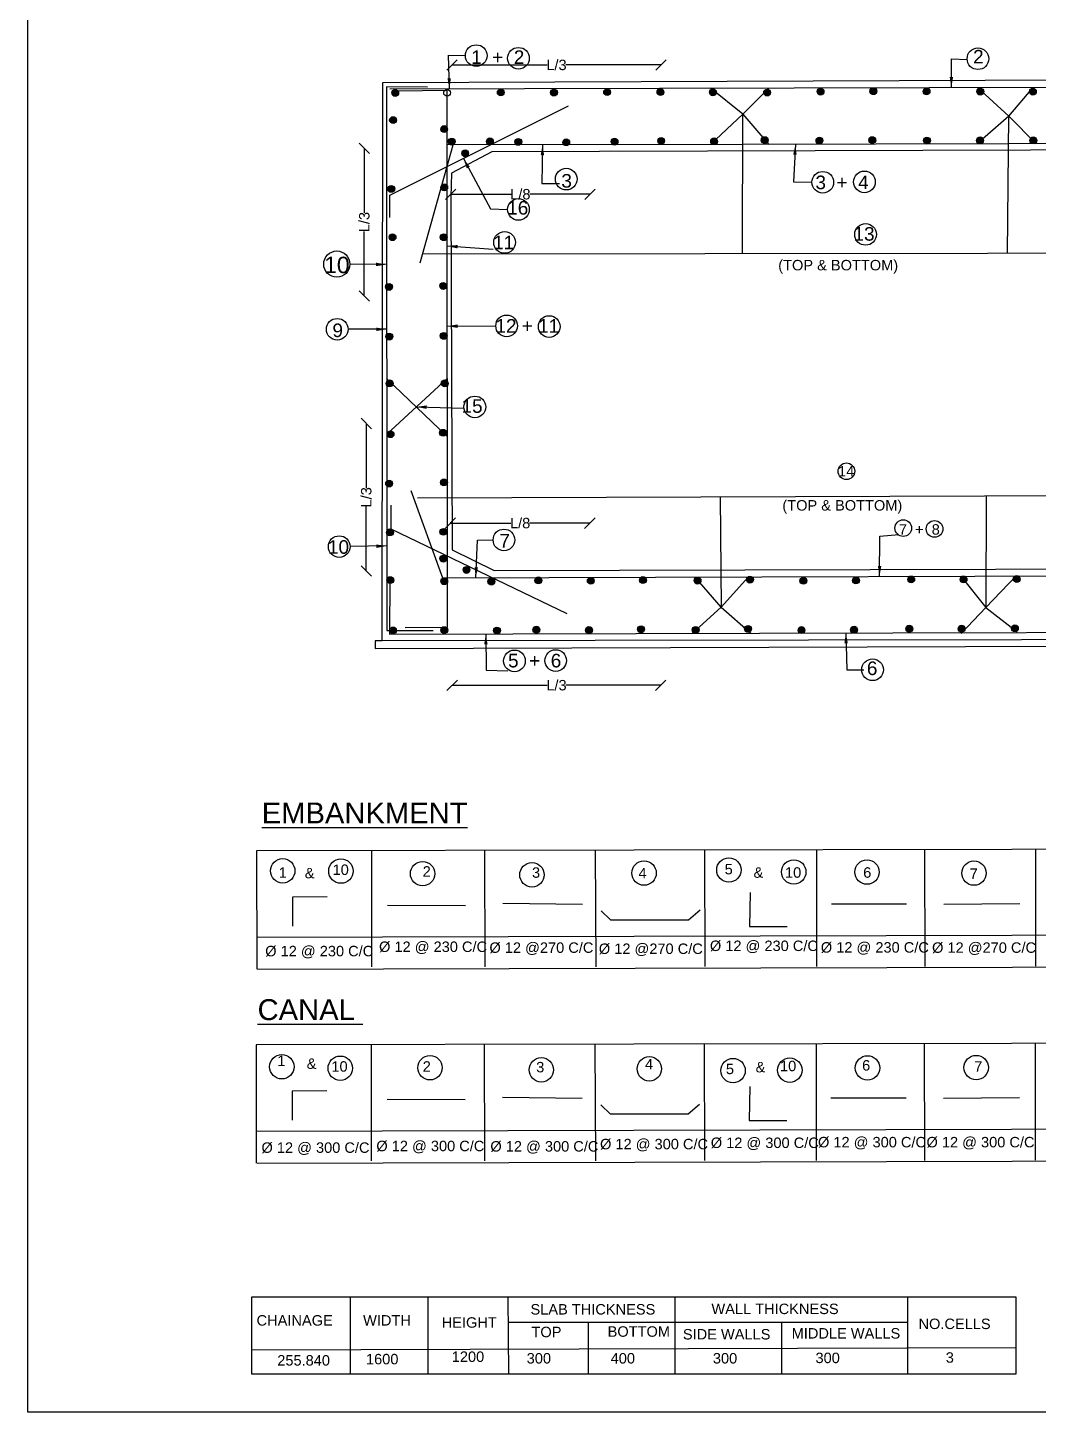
# Model space of a CAD drawing. Header units: millimetres. Extents: x 5124 to 3052219, y 2311 to 45584001.
# Drawn here: x 3038013 to 3042852, y 45573961 to 45580590 of the extents above; entities that cross this region are included whole.
import ezdxf

# ---------------------------------------------------------------- set-up
doc = ezdxf.new("R2010")
doc.units = ezdxf.units.MM
doc.header["$MEASUREMENT"] = 0
for name, color, linetype in [('DIMENSION', 7, 'Continuous'), ('DRAWING', 7, 'Continuous'), ('TEXT', 7, 'Continuous')]:
    doc.layers.add(name, color=color, linetype=linetype)
doc.styles.get("Standard").update_dxf_attribs({"font": 'arial.ttf', "height": 50})
doc.dimstyles.get("Standard").update_dxf_attribs({"dimtxt": 50, "dimasz": 50, "dimexe": 0.18, "dimexo": 0.0625, "dimgap": 0.09, "dimtad": 0, "dimdec": 0, "dimzin": 0, "dimdsep": 46, "dimtxsty": 'Standard', "dimblk": 'OBLIQUE', "dimcen": 0.09, "dimse1": 1, "dimse2": 1, "dimadec": 0, "dimazin": 0, "dimtfac": 1, "dimtdec": 0, "dimtofl": 0, "dimtmove": 0, "dimatfit": 3, "dimfxl": 1, "dimtolj": 1, "dimtzin": 0, "dimarcsym": 0})

# ---------------------------------------------------------------- blocks, each defined once
blk = doc.blocks.new('_Oblique')
at = {"color": 0, "linetype": 'ByBlock', "lineweight": -2}
blk.add_line((-0.5, -0.5), (0.5, 0.5), dxfattribs=at)
blk = doc.blocks.new('*D4')
at = {"layer": 'Defpoints', "color": 0, "transparency": 16777216}
for p in [(3040046, 45577443.3), (3041044.4, 45577441.8), (3041044.4, 45577440.4)]:
    blk.add_point(p, dxfattribs=at)
at = {"layer": 'DIMENSION', "color": 0, "lineweight": -2, "transparency": 16777216}
for p, q in [((3040046, 45577441.8), (3040500.7, 45577441.8)), ((3041044.4, 45577441.8), (3040589.7, 45577441.8))]:
    blk.add_line(p, q, dxfattribs=at)
at = {"layer": 'DIMENSION', "color": 0, "lineweight": -2, "transparency": 16777216, "xscale": 50, "yscale": 50, "zscale": 50, "rotation": 180}
blk.add_blockref('_Oblique', (3040046, 45577441.8), dxfattribs=at)
at = {"layer": 'DIMENSION', "color": 0, "lineweight": -2, "transparency": 16777216, "xscale": 50, "yscale": 50, "zscale": 50}
blk.add_blockref('_Oblique', (3041044.4, 45577441.8), dxfattribs=at)
at = {"layer": 'DIMENSION', "color": 0, "transparency": 16777216, "insert": (3040545.2, 45577441.8), "char_height": 50, "attachment_point": 5}
blk.add_mtext('\\A1;L/3', dxfattribs=at)
blk = doc.blocks.new('*D12')
at = {"layer": 'Defpoints', "color": 0, "transparency": 16777216}
for p in [(3040044.5, 45580402.4), (3041045.7, 45580411.1), (3041045.7, 45580406.2)]:
    blk.add_point(p, dxfattribs=at)
at = {"layer": 'DIMENSION', "color": 0, "lineweight": -2, "transparency": 16777216}
for p, q in [((3040044.5, 45580411.1), (3040500.6, 45580411.1)), ((3041045.7, 45580411.1), (3040589.6, 45580411.1))]:
    blk.add_line(p, q, dxfattribs=at)
at = {"layer": 'DIMENSION', "color": 0, "lineweight": -2, "transparency": 16777216, "xscale": 50, "yscale": 50, "zscale": 50, "rotation": 180}
blk.add_blockref('_Oblique', (3040044.5, 45580411.1), dxfattribs=at)
at = {"layer": 'DIMENSION', "color": 0, "lineweight": -2, "transparency": 16777216, "xscale": 50, "yscale": 50, "zscale": 50}
blk.add_blockref('_Oblique', (3041045.7, 45580411.1), dxfattribs=at)
at = {"layer": 'DIMENSION', "color": 0, "transparency": 16777216, "insert": (3040545.1, 45580411.1), "char_height": 50, "attachment_point": 5}
blk.add_mtext('\\A1;L/3', dxfattribs=at)
blk = doc.blocks.new('*D16')
at = {"layer": 'Defpoints', "color": 0, "transparency": 16777216}
for p in [(3039620.9, 45578694.9), (3039634.6, 45578694.9), (3039624.9, 45577988.2)]:
    blk.add_point(p, dxfattribs=at)
at = {"layer": 'DIMENSION', "color": 0, "lineweight": -2, "transparency": 16777216}
for p, q in [((3039634.6, 45578694.9), (3039634.6, 45578386)), ((3039634.6, 45577988.2), (3039634.6, 45578297.1))]:
    blk.add_line(p, q, dxfattribs=at)
at = {"layer": 'DIMENSION', "color": 0, "lineweight": -2, "transparency": 16777216, "xscale": 50, "yscale": 50, "zscale": 50}
for p, rotation in [((3039634.6, 45578694.9), 90), ((3039634.6, 45577988.2), 270)]:
    blk.add_blockref('_Oblique', p, dxfattribs=dict(at, rotation=rotation))
at = {"layer": 'DIMENSION', "color": 0, "transparency": 16777216, "insert": (3039634.6, 45578341.6), "char_height": 50, "attachment_point": 5, "rotation": 90}
blk.add_mtext('\\A1;L/3', dxfattribs=at)
blk = doc.blocks.new('*D17')
at = {"layer": 'Defpoints', "color": 0, "transparency": 16777216}
for p in [(3039611.5, 45580012.4), (3039625.2, 45580012.4), (3039615.5, 45579305.6)]:
    blk.add_point(p, dxfattribs=at)
at = {"layer": 'DIMENSION', "color": 0, "lineweight": -2, "transparency": 16777216}
for p, q in [((3039625.2, 45580012.4), (3039625.2, 45579703.5)), ((3039625.2, 45579305.6), (3039625.2, 45579614.5))]:
    blk.add_line(p, q, dxfattribs=at)
at = {"layer": 'DIMENSION', "color": 0, "lineweight": -2, "transparency": 16777216, "xscale": 50, "yscale": 50, "zscale": 50}
for p, rotation in [((3039625.2, 45580012.4), 90), ((3039625.2, 45579305.6), 270)]:
    blk.add_blockref('_Oblique', p, dxfattribs=dict(at, rotation=rotation))
at = {"layer": 'DIMENSION', "color": 0, "transparency": 16777216, "insert": (3039625.2, 45579659), "char_height": 50, "attachment_point": 5, "rotation": 90}
blk.add_mtext('\\A1;L/3', dxfattribs=at)
blk = doc.blocks.new('*D18')
at = {"layer": 'Defpoints', "color": 0, "transparency": 16777216}
for p in [(3040706.1, 45579792.2), (3040038.5, 45579776.8), (3040706.1, 45579779.3)]:
    blk.add_point(p, dxfattribs=at)
at = {"layer": 'DIMENSION', "color": 0, "lineweight": -2, "transparency": 16777216}
for p, q in [((3040038.5, 45579792.2), (3040327.8, 45579792.2)), ((3040706.1, 45579792.2), (3040416.9, 45579792.2))]:
    blk.add_line(p, q, dxfattribs=at)
at = {"layer": 'DIMENSION', "color": 0, "lineweight": -2, "transparency": 16777216, "xscale": 50, "yscale": 50, "zscale": 50, "rotation": 180}
blk.add_blockref('_Oblique', (3040038.5, 45579792.2), dxfattribs=at)
at = {"layer": 'DIMENSION', "color": 0, "lineweight": -2, "transparency": 16777216, "xscale": 50, "yscale": 50, "zscale": 50}
blk.add_blockref('_Oblique', (3040706.1, 45579792.2), dxfattribs=at)
at = {"layer": 'DIMENSION', "color": 0, "transparency": 16777216, "insert": (3040372.3, 45579792.2), "char_height": 50, "attachment_point": 5}
blk.add_mtext('\\A1;L/8', dxfattribs=at)
blk = doc.blocks.new('*D30')
at = {"layer": 'Defpoints', "color": 0, "transparency": 16777216}
for p in [(3040037.3, 45578202.5), (3040705, 45578217.8), (3040705, 45578205)]:
    blk.add_point(p, dxfattribs=at)
at = {"layer": 'DIMENSION', "color": 0, "lineweight": -2, "transparency": 16777216}
for p, q in [((3040037.3, 45578217.8), (3040326.6, 45578217.8)), ((3040705, 45578217.8), (3040415.7, 45578217.8))]:
    blk.add_line(p, q, dxfattribs=at)
at = {"layer": 'DIMENSION', "color": 0, "lineweight": -2, "transparency": 16777216, "xscale": 50, "yscale": 50, "zscale": 50, "rotation": 180}
blk.add_blockref('_Oblique', (3040037.3, 45578217.8), dxfattribs=at)
at = {"layer": 'DIMENSION', "color": 0, "lineweight": -2, "transparency": 16777216, "xscale": 50, "yscale": 50, "zscale": 50}
blk.add_blockref('_Oblique', (3040705, 45578217.8), dxfattribs=at)
at = {"layer": 'DIMENSION', "color": 0, "transparency": 16777216, "insert": (3040371.2, 45578217.8), "char_height": 50, "attachment_point": 5}
blk.add_mtext('\\A1;L/8', dxfattribs=at)

msp = doc.modelspace()

# ---------------------------------------------------------------- hatches: boundary and pattern name
at = {"layer": 'TEXT'}
for points in [[(3039789.4, 45580277.2, 1), (3039756.7, 45580277.2, 1)], [(3040294.8, 45580279.6, 1), (3040262.1, 45580279.6, 1)], [(3040549.4, 45580279, 1), (3040516.7, 45580279, 1)], [(3040804.3, 45580280.9, 1), (3040771.5, 45580280.9, 1)], [(3041059.6, 45580281.5, 1), (3041026.9, 45580281.5, 1)], [(3041310.4, 45580280.5, 1), (3041277.6, 45580280.5, 1)], [(3041570.2, 45580279, 1), (3041537.5, 45580279, 1)], [(3041826.1, 45580283.4, 1), (3041793.4, 45580283.4, 1)], [(3042079.1, 45580285.4, 1), (3042046.4, 45580285.4, 1)], [(3042333.8, 45580284.7, 1), (3042301, 45580284.7, 1)], [(3042590.8, 45580283.4, 1), (3042558.1, 45580283.4, 1)], [(3042842.7, 45580283.4, 1), (3042810, 45580283.4, 1)], [(3039779.3, 45580147, 1), (3039746.6, 45580147, 1)], [(3040023.9, 45580104.6, 1), (3039991.1, 45580104.6, 1)], [(3040059.8, 45580044.4, 1), (3040027.1, 45580044.4, 1)], [(3040242.6, 45580045.3, 1), (3040209.9, 45580045.3, 1)], [(3040379, 45580042.9, 1), (3040346.3, 45580042.9, 1)], [(3040608.3, 45580040.5, 1), (3040575.6, 45580040.5, 1)], [(3040839.6, 45580044.1, 1), (3040806.9, 45580044.1, 1)], [(3041062.9, 45580047.7, 1), (3041030.1, 45580047.7, 1)], [(3041316.3, 45580045.3, 1), (3041283.6, 45580045.3, 1)], [(3041558.9, 45580051.4, 1), (3041526.2, 45580051.4, 1)], [(3041820.8, 45580049, 1), (3041788.1, 45580049, 1)], [(3042073.7, 45580051.4, 1), (3042041, 45580051.4, 1)], [(3042335.6, 45580049, 1), (3042302.9, 45580049, 1)], [(3042589.7, 45580050.1, 1), (3042557, 45580050.1, 1)], [(3042844.8, 45580050.1, 1), (3042812, 45580050.1, 1)], [(3040124.4, 45579988.7, 1), (3040091.6, 45579988.7, 1)], [(3039770.7, 45579818, 1), (3039737.9, 45579818, 1)], [(3040024.1, 45579825.2, 1), (3039991.3, 45579825.2, 1)], [(3039776.7, 45579586.5, 1), (3039744, 45579586.5, 1)], [(3040021.7, 45579586.5, 1), (3039989, 45579586.5, 1)], [(3039759.7, 45579348.3, 1), (3039727, 45579348.3, 1)], [(3040019.2, 45579353.1, 1), (3039986.5, 45579353.1, 1)], [(3039761, 45579110.7, 1), (3039728.2, 45579110.7, 1)], [(3040021.6, 45579114.4, 1), (3039988.9, 45579114.4, 1)], [(3039762.9, 45578886.9, 1), (3039730.1, 45578886.9, 1)], [(3040026.7, 45578886.9, 1), (3039993.9, 45578886.9, 1)], [(3040018.6, 45578650.3, 1), (3039985.8, 45578650.3, 1)], [(3039766.9, 45578643.6, 1), (3039734.2, 45578643.6, 1)], [(3039760.2, 45578407.3, 1), (3039727.5, 45578407.3, 1)], [(3040022.7, 45578412.7, 1), (3039990, 45578412.7, 1)], [(3039764.3, 45578173.5, 1), (3039731.6, 45578173.5, 1)], [(3040020, 45578176.2, 1), (3039987.3, 45578176.2, 1)], [(3040020, 45578047.8, 1), (3039987.3, 45578047.8, 1)], [(3040130.7, 45577993.9, 1), (3040098, 45577993.9, 1)], [(3039765.7, 45577945, 1), (3039732.9, 45577945, 1)], [(3040024.1, 45577939.6, 1), (3039991.3, 45577939.6, 1)], [(3040250.1, 45577938.3, 1), (3040217.4, 45577938.3, 1)], [(3040474.8, 45577943.8, 1), (3040442, 45577943.8, 1)], [(3040726.1, 45577941.9, 1), (3040693.4, 45577941.9, 1)], [(3040975.6, 45577945.6, 1), (3040942.9, 45577945.6, 1)], [(3041237.1, 45577942.8, 1), (3041204.4, 45577942.8, 1)], [(3041488.1, 45577947.4, 1), (3041455.4, 45577947.4, 1)], [(3041744.1, 45577941.9, 1), (3041711.4, 45577941.9, 1)], [(3041995.4, 45577943.7, 1), (3041962.7, 45577943.7, 1)], [(3042260.3, 45577948.3, 1), (3042227.5, 45577948.3, 1)], [(3042510.7, 45577948.3, 1), (3042478, 45577948.3, 1)], [(3042765.7, 45577950.2, 1), (3042733, 45577950.2, 1)], [(3039779.3, 45577704, 1), (3039746.6, 45577704, 1)], [(3040024.4, 45577705.8, 1), (3039991.6, 45577705.8, 1)], [(3040276.6, 45577703.1, 1), (3040243.9, 45577703.1, 1)], [(3040465.6, 45577707.8, 1), (3040432.9, 45577707.8, 1)], [(3040716.9, 45577705.9, 1), (3040684.2, 45577705.9, 1)], [(3040966.4, 45577709.6, 1), (3040933.7, 45577709.6, 1)], [(3041227.9, 45577706.8, 1), (3041195.2, 45577706.8, 1)], [(3041478.9, 45577711.4, 1), (3041446.2, 45577711.4, 1)], [(3041734.9, 45577705.9, 1), (3041702.2, 45577705.9, 1)], [(3041986.2, 45577707.7, 1), (3041953.5, 45577707.7, 1)], [(3042251.1, 45577712.3, 1), (3042218.4, 45577712.3, 1)], [(3042501.5, 45577712.3, 1), (3042468.8, 45577712.3, 1)], [(3042756.6, 45577714.2, 1), (3042723.8, 45577714.2, 1)]]:
    msp.add_hatch(color=250, dxfattribs=at).paths.add_polyline_path(points)

# ---------------------------------------------------------------- linework, layer by layer
at = {"layer": 'Defpoints'}
for points in [[(3039710.7, 45577653.8), (3039713.1, 45580328)], [(3039713.1, 45580328), (3043835.7, 45580343.4), (3046360.9, 45580343.4), (3046848, 45580343.4), (3046848, 45579158.4), (3047009.4, 45579002.1), (3046616.8, 45579002.1), (3046852.5, 45578889.2)], [(3039928.1, 45580305.1), (3039731.1, 45580305.7), (3039732.9, 45577704.4), (3039954.5, 45577704.4)], [(3039746.8, 45580296.3), (3046848, 45580314)], [(3046848, 45580043.9), (3044072.7, 45580037.5), (3042711.7, 45580034), (3041435.2, 45580030.7), (3040021.7, 45580028.7), (3040021.3, 45580288.4), (3039785.6, 45580286)], [(3039821.4, 45577718.4), (3040023.4, 45577719.3), (3040021.3, 45580101.5), (3040021.3, 45580288.4)], [(3041437.3, 45580175.9), (3041283, 45580300.2)], [(3041435.6, 45579507.8), (3041437.3, 45580175.9), (3041561.5, 45580300.8)], [(3042710.7, 45580165.7), (3042560.9, 45580303.3)], [(3042705.1, 45579509.2), (3042710.7, 45580165.7), (3042827.5, 45580304)], [(3039747.5, 45579680.5), (3039747.5, 45579788.5), (3040603.3, 45580215.3)], [(3041437.3, 45580175.9), (3041282, 45580030.5)], [(3041437.3, 45580175.9), (3041562.4, 45580031.1)], [(3042710.7, 45580165.7), (3042559, 45580033.6)], [(3042710.7, 45580165.7), (3042841.4, 45580034.3)], [(3039892.1, 45579464.1), (3040050.4, 45580028.7)], [(3043847.3, 45578000.2), (3044054.2, 45578106.1), (3044054.2, 45579019.7), (3044048.3, 45579906.8), (3043847.8, 45580005.7), (3040235.8, 45579995.4), (3040042.5, 45579893), (3040039.8, 45579777.7), (3040045.4, 45578090.7), (3040246.1, 45577990.8), (3043847.3, 45578000.2)], [(3043960.9, 45579510.7), (3039903.9, 45579506.1)], [(3039732.1, 45578910.2), (3040022.6, 45578632.8)], [(3039732.3, 45578643.9), (3040022.4, 45578910.4)], [(3039848, 45578374.8), (3040000.2, 45577955.5), (3044077.4, 45577969.5), (3046852.5, 45577969.5)], [(3039879.1, 45578339.3), (3043950.9, 45578353.4)], [(3041328.7, 45578344.3), (3041333.4, 45577816.2), (3041464.2, 45577960.5)], [(3042603.3, 45578348.7), (3042601.5, 45577813.6), (3042746.6, 45577964.9)], [(3039751.5, 45578303.4), (3039752.2, 45578189.9), (3040594.3, 45577786)], [(3039747.6, 45577952.8), (3039745.3, 45577686.4), (3041518, 45577691.2), (3044073.2, 45577698), (3046852.5, 45577698)], [(3041194.9, 45577690.3), (3041333.4, 45577816.2), (3041209, 45577959.6)], [(3042482.2, 45577964), (3042601.5, 45577813.6), (3042751.7, 45577696.8)], [(3041333.4, 45577816.2), (3041476.5, 45577691.1)], [(3042601.5, 45577813.6), (3042483.2, 45577690.2)], [(3046852.5, 45577665), (3039710.7, 45577653.8), (3039677.8, 45577653.8), (3039677.8, 45577618.4), (3044388, 45577633), (3044437.6, 45577633), (3044437.5, 45577661.2)], [(3039114.1, 45576082.6), (3048152.7, 45576106.2), (3048151.2, 45576664.7), (3039108.3, 45576648.4), (3039109.8, 45576082.6)], [(3039659.4, 45576647.2), (3039659.9, 45576093.6)], [(3040201.4, 45576649.8), (3040202, 45576094.1)], [(3040734.9, 45576094.6), (3040732.2, 45576652.4)], [(3041256.7, 45576095.1), (3041255.5, 45576654.3)], [(3041790.3, 45576655.5), (3041790.9, 45576095.6)], [(3042311, 45576096.1), (3042309.7, 45576656.6)], [(3042838.9, 45576657.7), (3042839.4, 45576096.5)], [(3039447.2, 45576428.4), (3039281.8, 45576426.6), (3039281.8, 45576288.9)], [(3041472.6, 45576450.4), (3041470.3, 45576286.5), (3041650.2, 45576286.5)], [(3039735.9, 45576389.6), (3040109.4, 45576386.9)], [(3040669.8, 45576392.2), (3040288.3, 45576397.4)], [(3041232.5, 45576364.3), (3041176.9, 45576316.9), (3040806.1, 45576316.9), (3040759.8, 45576361.2)], [(3041861.4, 45576395.4), (3042221, 45576395.4)], [(3042400.3, 45576394.2), (3042764, 45576396.9)], [(3039109.4, 45576235.4), (3048152.3, 45576259)], [(3039112.3, 45575153.9), (3048150.9, 45575177.5), (3048149.4, 45575736), (3039106.5, 45575719.7), (3039108, 45575153.9)], [(3039657.6, 45575718.5), (3039658.1, 45575164.9)], [(3040199.6, 45575721.1), (3040200.1, 45575165.4)], [(3040733, 45575165.9), (3040730.3, 45575723.7)], [(3041254.9, 45575166.4), (3041253.7, 45575725.6)], [(3041788.5, 45575726.8), (3041789, 45575166.9)], [(3042309.1, 45575167.4), (3042307.9, 45575727.9)], [(3042837, 45575729), (3042837.5, 45575167.8)], [(3039445.4, 45575499.7), (3039280, 45575497.9), (3039280, 45575360.2)], [(3041470.8, 45575521.7), (3041468.4, 45575357.8), (3041648.4, 45575357.8)], [(3039734, 45575460.9), (3040107.6, 45575458.3)], [(3040667.9, 45575463.5), (3040286.5, 45575468.8)], [(3041230.7, 45575435.6), (3041175.1, 45575388.2), (3040804.3, 45575388.2), (3040757.9, 45575432.5)], [(3041859.6, 45575466.7), (3042219.2, 45575466.7)], [(3042398.5, 45575465.5), (3042762.2, 45575468.2)], [(3039107.6, 45575306.7), (3048150.5, 45575330.3)]]:
    msp.add_lwpolyline(points, dxfattribs=at)
at = {"layer": 'DRAWING'}
for points in [[(3039086.4, 45574514.2), (3042745.4, 45574514.2), (3042745.4, 45574144.6), (3039086.4, 45574144.6), (3039086.4, 45574514.2)], [(3039556.8, 45574514.2), (3039556.8, 45574144.6)], [(3039928.8, 45574514.2), (3039928.8, 45574144.6)], [(3040312.7, 45574514.2), (3040315.1, 45574144.6)], [(3041111.5, 45574514.2), (3041111.5, 45574144.6)], [(3042226.1, 45574514.2), (3042226.1, 45574148.2)], [(3040313.5, 45574392.7), (3042226.1, 45574392.7)], [(3040696.8, 45574392.7), (3040696.8, 45574144.6)], [(3041622.2, 45574392.7), (3041622.2, 45574144.6)], [(3039086.4, 45574261.1), (3042745.4, 45574270.9)]]:
    msp.add_lwpolyline(points, dxfattribs=at)
at = {"layer": 'TEXT'}
msp.add_lwpolyline([(3052215.4, 45573961.3), (3038013.2, 45573961.3), (3038013.2, 45584001.4), (3052215.4, 45584001.4)], close=True, dxfattribs=at)
for centre, radius in [((3040161.2, 45580455.8), 51.9), ((3040363.3, 45580443.1), 51.9), ((3042563.5, 45580441.2), 51.9), ((3039773, 45580277.2), 16.4), ((3040021.4, 45580277.9), 16.1), ((3040278.5, 45580279.6), 16.4), ((3040533, 45580279), 16.4), ((3040787.9, 45580280.9), 16.4), ((3041043.2, 45580281.5), 16.4), ((3041294, 45580280.5), 16.4), ((3041553.9, 45580279), 16.4), ((3041809.7, 45580283.4), 16.4), ((3042062.8, 45580285.4), 16.4), ((3042317.4, 45580284.7), 16.4), ((3042574.5, 45580283.4), 16.4), ((3042826.4, 45580283.4), 16.4), ((3039762.9, 45580147), 16.4), ((3040007.5, 45580104.6), 16.4), ((3040043.5, 45580044.4), 16.4), ((3040226.3, 45580045.3), 16.4), ((3040362.6, 45580042.9), 16.4), ((3040591.9, 45580040.5), 16.4), ((3040823.2, 45580044.1), 16.4), ((3041046.5, 45580047.7), 16.4), ((3041300, 45580045.3), 16.4), ((3041542.5, 45580051.4), 16.4), ((3041804.4, 45580049), 16.4), ((3042057.3, 45580051.4), 16.4), ((3042319.2, 45580049), 16.4), ((3042573.4, 45580050.1), 16.4), ((3042828.4, 45580050.1), 16.4), ((3040108, 45579988.7), 16.4), ((3040592.1, 45579864.9), 51.9), ((3041820.3, 45579849.4), 51.9), ((3042019.7, 45579851.4), 51.9), ((3039754.3, 45579818), 16.4), ((3040007.7, 45579825.2), 16.4), ((3040362.9, 45579719.8), 51.9), ((3039760.3, 45579586.5), 16.4), ((3040005.3, 45579586.5), 16.4), ((3040296.9, 45579561.8), 51.9), ((3042025.4, 45579600.3), 51.9), ((3039493.3, 45579457.8), 62.8), ((3039743.4, 45579348.3), 16.4), ((3040002.9, 45579353.1), 16.4), ((3039495.3, 45579145.7), 51.9), ((3040306.6, 45579162.2), 51.9), ((3040510.3, 45579158.9), 51.9), ((3039744.6, 45579110.7), 16.4), ((3040005.3, 45579114.4), 16.4), ((3039746.5, 45578886.9), 16.4), ((3040010.3, 45578886.9), 16.4), ((3040154.3, 45578773.9), 51.9), ((3040002.2, 45578650.3), 16.4), ((3039750.6, 45578643.6), 16.4), ((3041933.4, 45578466.2), 39.9), ((3039743.9, 45578407.3), 16.4), ((3040006.4, 45578412.7), 16.4), ((3042205.8, 45578194.1), 39.9), ((3042355.4, 45578189.9), 39.9), ((3039505.1, 45578105.3), 51.9), ((3039747.9, 45578173.5), 16.4), ((3040003.6, 45578176.2), 16.4), ((3040293.9, 45578137.2), 51.9), ((3040003.6, 45578047.8), 16.4), ((3040114.4, 45577993.9), 16.4), ((3039749.3, 45577945), 16.4), ((3040007.7, 45577939.6), 16.4), ((3040233.7, 45577938.3), 16.4), ((3040458.4, 45577943.8), 16.4), ((3040709.7, 45577941.9), 16.4), ((3040959.2, 45577945.6), 16.4), ((3041220.7, 45577942.8), 16.4), ((3041471.7, 45577947.4), 16.4), ((3041727.7, 45577941.9), 16.4), ((3041979.1, 45577943.7), 16.4), ((3042243.9, 45577948.3), 16.4), ((3042494.3, 45577948.3), 16.4), ((3042749.4, 45577950.2), 16.4), ((3039763, 45577704), 16.4), ((3040008, 45577705.8), 16.4), ((3040260.2, 45577703.1), 16.4), ((3040449.2, 45577707.8), 16.4), ((3040700.6, 45577705.9), 16.4), ((3040950, 45577709.6), 16.4), ((3041211.6, 45577706.8), 16.4), ((3041462.6, 45577711.4), 16.4), ((3041718.5, 45577705.9), 16.4), ((3041969.9, 45577707.7), 16.4), ((3042234.7, 45577712.3), 16.4), ((3042485.1, 45577712.3), 16.4), ((3042740.2, 45577714.2), 16.4), ((3040344.2, 45577558.1), 51.9), ((3040541.4, 45577559.8), 51.9), ((3042058.8, 45577516.1), 51.9), ((3039234.6, 45576553.4), 58.4), ((3039513, 45576552.1), 58.4), ((3041370.8, 45576557.4), 58.4), ((3039904.1, 45576539.7), 58.4), ((3040427.7, 45576534.3), 58.4), ((3040964.7, 45576542.6), 58.4), ((3041681.4, 45576548), 58.4), ((3042032.3, 45576547.5), 58.4), ((3042544.4, 45576542.4), 58.4), ((3039230.2, 45575615.4), 58.4), ((3039509.9, 45575608.5), 58.4), ((3039939.8, 45575610.8), 58.4), ((3040472.7, 45575600.8), 58.4), ((3040989.7, 45575605.4), 58.4), ((3041390.8, 45575597), 58.4), ((3041662.5, 45575599.3), 58.4), ((3042034.5, 45575610), 58.4), ((3042555, 45575611.6), 58.4)]:
    msp.add_circle(centre, radius, dxfattribs=at)

# ---------------------------------------------------------------- texts
for s, height, p in [('1  +  2', 65, (3040136.5, 45580416)), ('2', 65, (3042540.2, 45580418.2)), ('3', 65, (3040568.6, 45579824)), ('3  +  4', 65, (3041785.2, 45579816.6)), ('16', 65, (3040309.3, 45579694.9)), ('11', 65, (3040241.8, 45579528.7)), ('13', 65, (3041967.4, 45579570)), ('10', 78.73, (3039432.5, 45579414.5)), ('(TOP & BOTTOM)', 50, (3041607.1, 45579427.9)), (' 12 + 11', 65, (3040227.6, 45579129.6)), ('9', 65, (3039472.5, 45579108.4)), ('15', 65, (3040090.6, 45578745.9)), ('14', 50, (3041893.6, 45578441.1)), ('(TOP & BOTTOM)', 50, (3041626.9, 45578278)), ('7  +  8', 50, (3042184.8, 45578162.7)), ('10', 65, (3039451.1, 45578071.2)), ('7', 65, (3040272, 45578100.8)), ('5  +  6', 65, (3040313.3, 45577527.3)), ('6', 65, (3042031.6, 45577490.5)), ('%%UEMBANKMENT', 100, (3039133.9, 45576780.4)), ('1', 50, (3039215.3, 45576520.2)), ('&', 50, (3039340.1, 45576517.5)), ('10', 50, (3039473.1, 45576533.7)), ('2', 50, (3039904.5, 45576525.6)), ('3', 50, (3040428.1, 45576520.2)), ('4', 50, (3040938.2, 45576517.5)), ('5 ', 50, (3041350.7, 45576536.4)), ('&', 50, (3041489, 45576520.2)), ('10', 50, (3041639.6, 45576520.4)), ('6', 50, (3042014, 45576520.4)), ('7', 50, (3042524.1, 45576515)), ('Ø 12 @ 230 C/C', 50, (3039695.7, 45576165)), ('Ø 12 @270 C/C', 50, (3040224.2, 45576160.8)), ('Ø 12 @ 230 C/C', 50, (3041279.9, 45576169.5)), ('Ø 12 @ 230 C/C', 50, (3041811.1, 45576161.9)), ('Ø 12 @270 C/C', 50, (3042343.7, 45576160.9)), ('Ø 12 @ 230 C/C', 50, (3039150.6, 45576144.3)), ('Ø 12 @270 C/C', 50, (3040748.1, 45576155.5)), ('%%UCANAL ', 100, (3039114, 45575838.9)), ('1', 50, (3039208.1, 45575619.2)), ('&', 50, (3039349.3, 45575605.5)), ('10', 50, (3039467.6, 45575591.9)), ('2', 50, (3039904.7, 45575591.9)), ('3', 50, (3040448.1, 45575588.6)), ('4', 50, (3040969.2, 45575602.8)), ('5', 50, (3041356.5, 45575580.1)), ('&', 50, (3041498.9, 45575588.6)), ('10', 50, (3041615.7, 45575594.3)), ('6', 50, (3042008.7, 45575597.2)), ('7', 50, (3042545.4, 45575591.3)), ('Ø 12 @ 300 C/C', 50, (3041797.5, 45575229.6)), ('Ø 12 @ 300 C/C', 50, (3042317, 45575229.6)), ('Ø 12 @ 300 C/C', 50, (3039132.7, 45575203.4)), ('Ø 12 @ 300 C/C', 50, (3039682.7, 45575211.2)), ('Ø 12 @ 300 C/C', 50, (3040228.7, 45575209.5)), ('Ø 12 @ 300 C/C', 50, (3040753.8, 45575220.4)), ('Ø 12 @ 300 C/C', 50, (3041284.1, 45575226.6)), ('CHAINAGE', 50, (3039109.3, 45574376.4)), ('WIDTH', 50, (3039619.3, 45574376.4)), ('SLAB THICKNESS ', 50, (3040420.8, 45574429.3)), ('WALL THICKNESS ', 50, (3041287.2, 45574431.5)), ('HEIGHT', 50, (3039995.6, 45574366.3)), ('TOP ', 50, (3040425.5, 45574320.8)), ('BOTTOM', 50, (3040790.2, 45574323)), ('SIDE WALLS ', 50, (3041150.5, 45574310)), ('MIDDLE WALLS ', 50, (3041671.4, 45574314.3)), ('NO.CELLS ', 50, (3042278.8, 45574359.8)), ('255.840', 50, (3039208.3, 45574185)), ('1600', 50, (3039633.1, 45574191)), ('1200', 50, (3040043.8, 45574202.5)), ('300', 50, (3040402.7, 45574194.8)), ('400', 50, (3040804.7, 45574194.9)), ('300', 50, (3041294.1, 45574194.9)), ('300', 50, (3041785.5, 45574196.8)), ('3', 50, (3042409.3, 45574198.7))]:
    msp.add_text(s, height=height, dxfattribs=at).set_placement(p)

# ---------------------------------------------------------------- dimensions: what is measured, and where the dimension line sits
at = {"layer": 'DIMENSION'}
for base, p1, p2, text, picture, middle in [((3041045.7, 45580411.1), (3040044.5, 45580402.4), (3041045.7, 45580406.2), 'L/3', '*D12', (3040545.1, 45580411.1)), ((3040706.1, 45579792.2), (3040038.5, 45579776.8), (3040706.1, 45579779.3), 'L/8', '*D18', (3040372.3, 45579792.2)), ((3040705, 45578217.8), (3040037.3, 45578202.5), (3040705, 45578205), 'L/8', '*D30', (3040371.2, 45578217.8))]:
    dim = msp.add_linear_dim(base=base, p1=p1, p2=p2, text=text, dimstyle='Standard', dxfattribs=at)
    dim.commit()
    dim.dimension.update_dxf_attribs({"geometry": picture, "text_midpoint": middle})
for base, p1, p2, picture, middle in [((3039625.2, 45580012.4), (3039615.5, 45579305.6), (3039611.5, 45580012.4), '*D17', (3039625.2, 45579659)), ((3039634.6, 45578694.9), (3039624.9, 45577988.2), (3039620.9, 45578694.9), '*D16', (3039634.6, 45578341.6))]:
    dim = msp.add_linear_dim(base=base, p1=p1, p2=p2, angle=90, text='L/3', dimstyle='Standard', dxfattribs=at)
    dim.commit()
    dim.dimension.update_dxf_attribs({"geometry": picture, "text_midpoint": middle})
dim = msp.add_linear_dim(base=(3041044.4, 45577441.8), p1=(3040046, 45577443.3), p2=(3041044.4, 45577440.4), text='L/3', dimstyle='Standard', override={"dimtxt": 50}, dxfattribs=at)
dim.commit()
dim.dimension.update_dxf_attribs({"geometry": '*D4', "text_midpoint": (3040545.2, 45577441.8)})

# ---------------------------------------------------------------- leaders
at = {"layer": 'TEXT'}
for points in [[(3040032.7, 45580297), (3040028.7, 45580458.8), (3040109.4, 45580455.8)], [(3042436.2, 45580303), (3042436.2, 45580440.9), (3042512.1, 45580438)], [(3040478.6, 45580029.4), (3040475.5, 45579843.6), (3040560.2, 45579843.6)], [(3041689.8, 45580031.4), (3041679.6, 45579851.1), (3041768.5, 45579850.1)], [(3040099.3, 45579963.9), (3040229.7, 45579722.3), (3040311, 45579719.8)], [(3040021.8, 45579544.6), (3040241.8, 45579528.7)], [(3039731.7, 45579455.8), (3039556.1, 45579457.8)], [(3039731.9, 45579145.7), (3039547.1, 45579145.7)], [(3040022.1, 45579160.5), (3040254.7, 45579162.2)], [(3039874.3, 45578774.4), (3040102.4, 45578768.1), (3040102.4, 45578779.7)], [(3040158.9, 45577956), (3040166.4, 45578135.6), (3040242, 45578137.2)], [(3042092.1, 45577962.7), (3042093.5, 45578155.6), (3042184.8, 45578162.7)], [(3039732.6, 45578108.4), (3039557, 45578105.3)], [(3040206.7, 45577687.6), (3040208.6, 45577514.3), (3040313, 45577511.5)], [(3041930.8, 45577692.3), (3041935.3, 45577516), (3042016.8, 45577516)]]:
    msp.add_leader(points, dimstyle='Standard', override={"dimgap": 0.09, "dimtad": 0}, dxfattribs=at)

doc.saveas('drawing.dxf')
